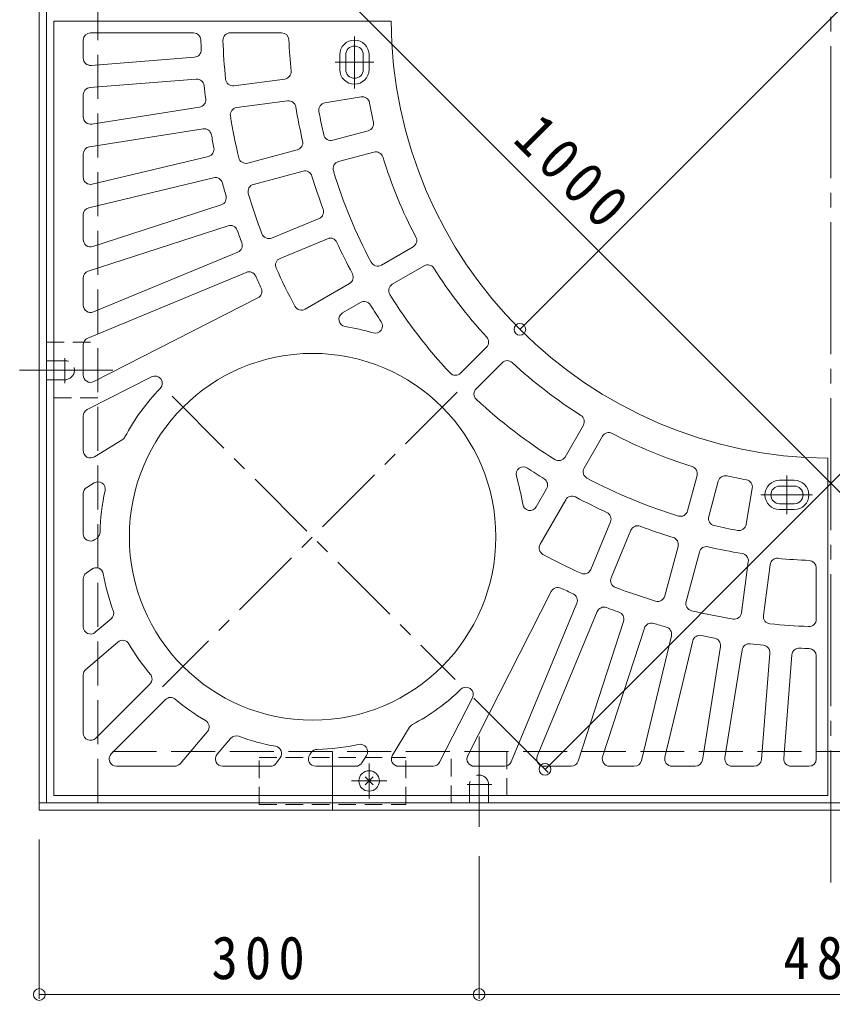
# Model space of a CAD drawing. Units: millimetres at full size, sheet at 1:10; details may follow other scales. Extents: x -1696 to 1753, y -1369 to 1129.
# Drawn here: x -1595 to -1040, y -121 to 547 of the extents above; entities that cross this region are included whole.
import ezdxf

# ---------------------------------------------------------------- set-up
doc = ezdxf.new("R2010")
doc.units = ezdxf.units.MM
doc.header["$LTSCALE"] = 10
doc.header["$PDMODE"] = 32
doc.header["$PDSIZE"] = 8
for name, pattern in [('CHAIN1', [8, 5, -1, 1, -1]), ('CHAIN2', [12, 9, -1, 1, -1]), ('DASHED1', [1.8, 1.2, -0.6]), ('DASHED3', [4, 3, -1])]:
    doc.linetypes.add(name, pattern=pattern)
for name, color, linetype, lineweight in [('0-0', 3, 'Continuous', 9), ('0-1', 2, 'Continuous', 9), ('0-4', 6, 'Continuous', 9)]:
    doc.layers.add(name, color=color, linetype=linetype, lineweight=lineweight)
doc.styles.add('ＭＳ ゴシック', font='')
doc.styles.get('ＭＳ ゴシック').set_extended_font_data('MS Gothic')

msp = doc.modelspace()

# ---------------------------------------------------------------- linework, layer by layer
at = {"layer": '0-0'}
for p, q in [((-1571.48, 546.4), (-1571.48, 18.4)), ((-1571.48, 546.4), (-1341.48, 546.4)), ((-1546.48, 538.4), (-1476.23, 538.4)), ((-1451.21, 538.4), (-1416.18, 538.4)), ((-1551.48, 521.19), (-1551.48, 533.4)), ((-1546.09, 516.21), (-1475.55, 521.76)), ((-1376.48, 513.4), (-1376.48, 523.4)), ((-1372.48, 513.4), (-1372.48, 523.4)), ((-1360.49, 513.4), (-1360.49, 523.4)), ((-1356.48, 513.4), (-1356.48, 523.4)), ((-1546.88, 501.1), (-1474.38, 506.8)), ((-1448.77, 502.34), (-1414.05, 506.91)), ((-1551.48, 481.07), (-1551.48, 496.11)), ((-1446.81, 487.47), (-1412.09, 492.04)), ((-1386.65, 490.64), (-1361.99, 494.76)), ((-1545.7, 476.13), (-1472.13, 487.78)), ((-1547.27, 460.7), (-1469.78, 472.97)), ((-1381.28, 465.11), (-1357.12, 471.59)), ((-1551.48, 440.01), (-1551.48, 455.76)), ((-1439.27, 449.57), (-1405.45, 458.64)), ((-1377.4, 450.62), (-1353.24, 457.1)), ((-1545.32, 435.15), (-1466.04, 454.18)), ((-1435.39, 435.09), (-1401.57, 444.15)), ((-1547.65, 419.16), (-1462.54, 439.6)), ((-1544.94, 392.7), (-1457.34, 421.16)), ((-1551.48, 397.46), (-1551.48, 414.3)), ((-1422.97, 398.5), (-1390.62, 411.9)), ((-1548.03, 375.92), (-1452.71, 406.9)), ((-1417.23, 384.64), (-1384.88, 398.04)), ((-1544.57, 348.13), (-1446.08, 388.93)), ((-1348.15, 380), (-1326.49, 392.51)), ((-1548.4, 330.31), (-1440.34, 375.07)), ((-1340.65, 367.01), (-1318.98, 379.52)), ((-1551.48, 352.75), (-1551.48, 371.17)), ((-1400.14, 349.99), (-1369.81, 367.5)), ((-1544.22, 300.66), (-1432.32, 357.68)), ((-1374.61, 347.41), (-1362.32, 354.51)), ((-1551.48, 305.12), (-1551.48, 325.69)), ((-1294.12, 306.37), (-1276.43, 324.06)), ((-1283.51, 295.76), (-1265.82, 313.45)), ((-1548.75, 281.51), (-1504.82, 303.9)), ((-1551.48, 253.59), (-1551.48, 277.06)), ((-1222.87, 249.23), (-1210.36, 270.9)), ((-1543.87, 249.33), (-1524.89, 260.96)), ((-1209.88, 241.73), (-1197.37, 263.4)), ((-1043.48, 18.4), (-1043.48, 248.4)), ((-1139.26, 212.48), (-1132.78, 236.64)), ((-1549.1, 228.54), (-1544.09, 231.6)), ((-1242.47, 215.28), (-1235.38, 227.57)), ((-1124.77, 208.6), (-1118.29, 232.76)), ((-1099.25, 203.23), (-1095.12, 227.89)), ((-1076.48, 233.4), (-1066.49, 233.4)), ((-1076.48, 229.4), (-1066.49, 229.4)), ((-1551.48, 196.94), (-1551.48, 224.27)), ((-1239.89, 189.74), (-1222.39, 220.07)), ((-1076.48, 217.4), (-1066.49, 217.4)), ((-1076.48, 213.4), (-1066.49, 213.4)), ((-1205.24, 172.65), (-1191.84, 205)), ((-1543.55, 192.9), (-1542.07, 193.97)), ((-1191.38, 166.91), (-1177.98, 199.26)), ((-1154.8, 154.49), (-1145.73, 188.32)), ((-1140.31, 150.61), (-1131.24, 184.43)), ((-1102.41, 143.07), (-1097.84, 177.79)), ((-1087.54, 141.11), (-1082.97, 175.83)), ((-1549.42, 170.09), (-1545.69, 172.8)), ((-1051.49, 138.67), (-1051.49, 173.7)), ((-1551.48, 133.52), (-1551.48, 166.04)), ((-1289.22, 45.67), (-1232.21, 157.56)), ((-1259.57, 41.48), (-1214.81, 149.55)), ((-1241.75, 45.31), (-1200.95, 143.81)), ((-1543.24, 129.72), (-1532.45, 138.94)), ((-1213.96, 41.85), (-1182.98, 137.18)), ((-1197.18, 44.94), (-1168.72, 132.54)), ((-1170.72, 42.23), (-1150.28, 127.34)), ((-1549.73, 104.45), (-1527.88, 123.11)), ((-1154.73, 44.56), (-1135.7, 123.84)), ((-1129.19, 42.61), (-1116.91, 120.1)), ((-1113.75, 44.18), (-1102.1, 117.76)), ((-1088.78, 43), (-1083.08, 115.51)), ((-1073.68, 43.79), (-1068.12, 114.33)), ((-1051.49, 43.4), (-1051.49, 113.66)), ((-1551.48, 61.07), (-1551.48, 100.65)), ((-1542.95, 57.54), (-1506.04, 94.45)), ((-1532.34, 46.93), (-1495.43, 83.84)), ((-1308.37, 41.13), (-1285.98, 85.06)), ((-1485.43, 40.15), (-1466.77, 62)), ((-1340.55, 46.01), (-1328.92, 64.99)), ((-1460.16, 46.64), (-1450.95, 57.43)), ((-1396.98, 46.34), (-1395.91, 47.82)), ((-1419.79, 40.46), (-1417.08, 44.19)), ((-1361.35, 40.78), (-1358.28, 45.79)), ((-1528.81, 38.4), (-1489.23, 38.4)), ((-1456.36, 38.4), (-1423.84, 38.4)), ((-1392.94, 38.4), (-1365.61, 38.4)), ((-1336.29, 38.4), (-1312.82, 38.4)), ((-1284.77, 38.4), (-1264.19, 38.4)), ((-1237.13, 38.4), (-1218.71, 38.4)), ((-1192.43, 38.4), (-1175.58, 38.4)), ((-1149.87, 38.4), (-1134.13, 38.4)), ((-1108.81, 38.4), (-1093.77, 38.4)), ((-1068.69, 38.4), (-1056.49, 38.4)), ((-1571.48, 18.4), (-1043.48, 18.4))]:
    msp.add_line(p, q, dxfattribs=at)
at = {"layer": '0-0', "linetype": 'CHAIN1'}
for p, q in [((-1366.48, 500.53), (-1366.48, 535.87)), ((-1379.58, 518.4), (-1353.22, 518.4)), ((-1296.34, 293.54), (-1497.44, 92.45)), ((-1490.88, 290.69), (-1297.81, 97.61)), ((-1071.48, 210.3), (-1071.48, 236.66)), ((-1089.35, 223.4), (-1054.02, 223.4))]:
    msp.add_line(p, q, dxfattribs=at)
at = {"layer": '0-0'}
msp.add_circle((-1395.04, 194.84), 125, dxfattribs=at)
for centre, radius, start, end in [((-1041.48, 548.4), 300, 180.38197, 269.61803), ((-1546.48, 533.4), 5, 90, 180), ((-1476.23, 533.4), 5, 1.97621, 90), ((-1451.21, 533.4), 5, 90, 182.09546), ((-1416.18, 533.4), 5, 2.29152, 90), ((-1041.48, 548.4), 430, 181.97612, 182.85338), ((-1041.48, 548.4), 415, 182.09665, 185.75291), ((-1041.48, 548.4), 370, 182.29247, 185.58977), ((-1366.48, 523.4), 10, 0, 180), ((-1366.48, 523.4), 6, 0, 180), ((-1475.95, 526.74), 5, 274.49864, 2.85419), ((-1546.48, 521.19), 5, 180, 274.49843), ((-1414.7, 511.87), 5, 277.4986, 5.58998), ((-1366.48, 513.4), 10, 180, 0), ((-1366.48, 513.4), 6, 180, 0), ((-1473.98, 501.82), 5, 6.14645, 94.50125), ((-1041.48, 548.4), 430, 186.14668, 187.35335), ((-1449.42, 507.3), 5, 185.75269, 277.49896), ((-1546.48, 496.11), 5, 94.50125, 180), ((-1361.17, 489.83), 5, 10.38127, 99.49966), ((-1472.91, 492.72), 5, 278.99934, 7.35283), ((-1411.44, 487.08), 5, 9.41052, 97.49896), ((-1385.82, 485.7), 5, 99.49966, 190.31779), ((-1041.48, 548.4), 320, 190.38153, 192.79579), ((-1446.16, 482.51), 5, 97.49896, 189.2467), ((-1041.48, 548.4), 415, 189.2471, 193.25291), ((-1041.48, 548.4), 370, 189.41019, 193.08974), ((-1041.48, 548.4), 355, 190.31853, 192.95332), ((-1546.48, 481.07), 5, 180, 278.99934), ((-1358.41, 476.42), 5, 285.0009, 12.79546), ((-1469, 468.03), 5, 10.64738, 98.9989), ((-1041.48, 548.4), 430, 190.64665, 191.85333), ((-1382.58, 469.94), 5, 192.95312, 285.0009), ((-1406.74, 463.47), 5, 285.00017, 13.09016), ((-1546.48, 455.76), 5, 98.9989, 180), ((-1467.21, 459.04), 5, 283.50125, 11.85387), ((-1351.94, 452.27), 5, 17.205, 105.0009), ((-1440.57, 454.4), 5, 193.25336, 285.0009), ((-1376.11, 445.79), 5, 105.0009, 197.047), ((-1041.48, 548.4), 320, 197.20424, 207.79572), ((-1400.27, 439.32), 5, 16.91052, 104.99896), ((-1041.48, 548.4), 355, 197.04672, 207.95326), ((-1546.48, 440.01), 5, 180, 283.50125), ((-1461.37, 434.74), 5, 15.14757, 103.50125), ((-1041.48, 548.4), 430, 195.14662, 196.35332), ((-1434.1, 430.26), 5, 104.99896, 196.7467), ((-1041.49, 548.4), 370, 196.91019, 200.58974), ((-1041.49, 548.4), 415, 196.7471, 200.75291), ((-1458.89, 425.92), 5, 288.00044, 16.35446), ((-1546.48, 414.3), 5, 103.50125, 180), ((-1392.53, 416.52), 5, 292.50017, 20.59016), ((-1451.16, 402.14), 5, 19.64694, 108.00044), ((-1041.48, 548.4), 430, 199.64664, 200.85335), ((-1424.88, 403.12), 5, 200.75336, 292.5009), ((-1546.48, 397.46), 5, 180, 288.00044), ((-1447.99, 393.55), 5, 292.50151, 20.85408), ((-1382.96, 393.42), 5, 24.41052, 112.49896), ((-1041.49, 548.4), 370, 204.41019, 208.08974), ((-1328.99, 396.84), 5, 299.99876, 27.79529), ((-1415.32, 380.02), 5, 112.49896, 204.2467), ((-1350.65, 384.33), 5, 207.95409, 299.99876), ((-1546.48, 371.17), 5, 108.00044, 180), ((-1438.42, 370.45), 5, 24.14581, 112.50041), ((-1041.49, 548.4), 415, 204.2471, 208.25291), ((-1316.48, 375.19), 5, 32.205, 120.0009), ((-1041.48, 548.4), 320, 212.20424, 222.79572), ((-1041.48, 548.4), 430, 204.14667, 205.35333), ((-1372.32, 371.83), 5, 300.00017, 28.09016), ((-1434.59, 362.13), 5, 297.00052, 25.35252), ((-1338.15, 362.68), 5, 120.0009, 212.047), ((-1359.82, 350.18), 5, 31.91093, 119.99937), ((-1041.48, 548.4), 355, 212.04672, 222.95326), ((-1546.48, 352.75), 5, 180, 292.50041), ((-1402.64, 354.32), 5, 208.25336, 300.0009), ((-1041.49, 548.4), 370, 211.91017, 214.01178), ((-1372.11, 343.08), 5, 119.99876, 261.20506), ((-1352.33, 338.64), 5, 253.45955, 34.01053), ((-1395.04, 194.84), 145, 73.45868, 81.20586), ((-1546.48, 325.69), 5, 112.50041, 180), ((-1279.96, 327.6), 5, 314.99876, 42.79529), ((-1262.29, 309.92), 5, 47.20381, 135.00034), ((-1041.48, 548.4), 320, 227.20428, 237.79576), ((-1546.48, 305.12), 5, 180, 296.99922), ((-1502.55, 299.44), 5, 315.78691, 117.00052), ((-1297.65, 309.91), 5, 222.95409, 314.99876), ((-1395.04, 194.84), 145, 135.78677, 152.0164), ((-1279.98, 292.23), 5, 135.00034, 227.04501), ((-1041.48, 548.4), 355, 227.04675, 237.95329), ((-1546.48, 277.06), 5, 117.00052, 180), ((-1214.69, 273.4), 5, 329.9982, 57.7941), ((-1527.5, 265.23), 5, 301.50075, 332.01669), ((-1193.04, 260.9), 5, 62.20471, 150.00124), ((-1041.48, 548.4), 320, 242.20428, 252.79576), ((-1546.48, 253.59), 5, 180, 301.49834), ((-1227.2, 251.73), 5, 237.9521, 329.9982), ((-1251.25, 237.55), 5, 55.98947, 196.54045), ((-1041.48, 548.4), 370, 235.98822, 238.08983), ((-1205.55, 239.23), 5, 150.00124, 242.04591), ((-1137.61, 237.94), 5, 344.9991, 72.795), ((-1395.04, 194.84), 145, 8.79414, 16.54132), ((-1239.71, 230.07), 5, 330.00063, 58.08907), ((-1041.48, 548.4), 355, 242.04674, 252.95328), ((-1113.46, 231.47), 5, 77.20454, 164.9991), ((-1041.48, 548.4), 320, 257.20421, 259.61847), ((-1546.48, 224.27), 5, 121.50075, 180), ((-1541.48, 227.34), 5, 347.48689, 121.49982), ((-1100.05, 228.72), 5, 350.50034, 79.61873), ((-1076.48, 223.4), 10, 90, 270), ((-1076.48, 223.4), 6, 90, 270), ((-1066.49, 223.4), 10, 270, 90), ((-1066.49, 223.4), 6, 270, 90), ((-1395.04, 194.84), 145, 167.48727, 178.78676), ((-1218.05, 217.57), 5, 61.90894, 149.99893), ((-1041.48, 548.4), 370, 241.91028, 245.58983), ((-1246.8, 217.78), 5, 188.79494, 330.00124), ((-1196.46, 206.92), 5, 337.50014, 65.58858), ((-1144.09, 213.77), 5, 252.953, 344.9991), ((-1119.94, 207.3), 5, 164.9991, 257.04688), ((-1173.36, 197.35), 5, 69.41087, 157.50087), ((-1041.48, 548.4), 370, 249.41028, 253.08983), ((-1041.48, 548.4), 355, 257.04668, 259.68147), ((-1104.18, 204.06), 5, 259.68221, 350.50034), ((-1546.48, 196.94), 5, 180, 306.00003), ((-1545, 198.02), 5, 306.00003, 358.7877), ((-1150.56, 189.61), 5, 345.00208, 73.09052), ((-1235.56, 187.24), 5, 149.9982, 241.74574), ((-1126.41, 183.14), 5, 76.90984, 164.99983), ((-1041.48, 548.4), 370, 256.91026, 260.58981), ((-1041.48, 548.4), 415, 241.74709, 245.7529), ((-1102.8, 178.44), 5, 352.50104, 80.58948), ((-1078.01, 175.18), 5, 84.41002, 172.5014), ((-1041.48, 548.4), 370, 264.41023, 267.70753), ((-1056.49, 173.7), 5, 0, 87.70848), ((-1546.48, 166.04), 5, 125.99837, 180), ((-1542.75, 168.75), 5, 10.01489, 126.00003), ((-1395.04, 194.84), 145, 190.01631, 200.32654), ((-1209.86, 174.56), 5, 245.7524, 337.50014), ((-1186.76, 165), 5, 157.50014, 249.24768), ((-1227.75, 155.29), 5, 64.64748, 152.99948), ((-1041.48, 548.4), 430, 244.64667, 245.85333), ((-1219.43, 151.46), 5, 337.49959, 65.85419), ((-1041.48, 548.4), 415, 249.24709, 253.2529), ((-1159.63, 155.79), 5, 253.25433, 345.00208), ((-1135.48, 149.32), 5, 164.9991, 256.74664), ((-1535.7, 142.74), 5, 310.50092, 20.32678), ((-1196.33, 141.89), 5, 69.14592, 157.49849), ((-1041.48, 548.4), 430, 249.14665, 250.35336), ((-1187.74, 138.72), 5, 341.99956, 70.35306), ((-1041.48, 548.4), 415, 256.74709, 260.7529), ((-1107.37, 143.72), 5, 260.7533, 352.50104), ((-1082.58, 140.46), 5, 172.50104, 264.24731), ((-1163.96, 131), 5, 73.64554, 161.99956), ((-1041.48, 548.4), 430, 253.64668, 254.85338), ((-1041.48, 548.4), 415, 264.24709, 267.90335), ((-1056.49, 138.67), 5, 267.90454, 0), ((-1546.48, 133.52), 5, 180, 310.50092), ((-1155.15, 128.51), 5, 346.49875, 74.85243), ((-1130.84, 122.67), 5, 78.14613, 166.49875), ((-1041.48, 548.4), 430, 258.14667, 259.35335), ((-1524.63, 119.31), 5, 30.23538, 130.50092), ((-1395.04, 194.84), 145, 210.23523, 220.21986), ((-1121.85, 120.89), 5, 351.0011, 79.35262), ((-1097.16, 116.97), 5, 82.64717, 171.00066), ((-1041.48, 548.4), 430, 262.64665, 263.85332), ((-1088.06, 115.9), 5, 355.49875, 83.85355), ((-1063.14, 113.94), 5, 87.14581, 175.50136), ((-1041.48, 548.4), 430, 267.14662, 268.02388), ((-1056.49, 113.66), 5, 0, 88.02379), ((-1546.48, 100.65), 5, 130.50092, 180), ((-1509.57, 97.99), 5, 314.99799, 40.21886), ((-1395.04, 194.84), 145, 297.9836, 314.21323), ((-1290.44, 87.33), 5, 332.99948, 134.21309), ((-1491.9, 80.31), 5, 49.78114, 135.00201), ((-1395.04, 194.84), 145, 229.78014, 239.76477), ((-1470.57, 65.25), 5, 319.49908, 59.76462), ((-1546.48, 61.07), 5, 180, 314.99799), ((-1324.65, 62.38), 5, 117.98331, 148.49925), ((-1447.14, 54.18), 5, 69.67322, 139.49908), ((-1395.04, 194.84), 145, 249.67346, 259.98369), ((-1528.81, 43.4), 5, 135.00201, 270), ((-1421.13, 47.13), 5, 323.99997, 79.98511), ((-1391.86, 44.88), 5, 91.2123, 143.99997), ((-1395.04, 194.84), 145, 271.21324, 282.51273), ((-1362.54, 48.41), 5, 328.50018, 102.51311), ((-1489.23, 43.4), 5, 270, 319.49908), ((-1456.36, 43.4), 5, 139.49908, 270), ((-1423.84, 43.4), 5, 270, 324.00163), ((-1392.94, 43.4), 5, 143.99997, 270), ((-1365.61, 43.4), 5, 270, 328.49925), ((-1336.29, 43.4), 5, 148.50166, 270), ((-1312.82, 43.4), 5, 270, 332.99948), ((-1284.77, 43.4), 5, 153.00078, 270), ((-1264.19, 43.4), 5, 270, 337.49959), ((-1237.13, 43.4), 5, 157.49959, 270), ((-1218.71, 43.4), 5, 270, 341.99956), ((-1192.43, 43.4), 5, 161.99956, 270), ((-1175.58, 43.4), 5, 270, 346.49875), ((-1149.87, 43.4), 5, 166.49875, 270), ((-1134.13, 43.4), 5, 270, 351.0011), ((-1108.81, 43.4), 5, 171.00066, 270), ((-1093.77, 43.4), 5, 270, 355.49875), ((-1068.69, 43.4), 5, 175.50157, 270), ((-1056.49, 43.4), 5, 270, 0)]:
    msp.add_arc(centre, radius, start, end, dxfattribs=at)
at = {"layer": '0-1', "linetype": 'CHAIN2'}
for p, q in [((-1041.48, 1129.26), (-1041.48, -42.7)), ((-1563.98, 299.59), (-1563.98, 316.55)), ((-1594.89, 308.4), (-1531.26, 308.4)), ((-1281.48, -2.98), (-1281.48, 58.62)), ((-1272.68, 25.9), (-1289.63, 25.9))]:
    msp.add_line(p, q, dxfattribs=at)
at = {"layer": '0-1'}
for p, q in [((-1576.48, 13.4), (-1576.48, 1083.4)), ((-1381.48, 8.4), (-1381.48, 48.4)), ((-1359.2, 31.11), (-1353.77, 25.68)), ((-1353.77, 31.11), (-1359.2, 25.68)), ((-501.48, 13.4), (-1581.48, 13.4))]:
    msp.add_line(p, q, dxfattribs=at)
at = {"layer": '0-1', "linetype": 'DASHED3'}
for p, q in [((-1541.48, 13.4), (-1541.48, 1083.4)), ((-541.48, 48.4), (-1541.48, 48.4))]:
    msp.add_line(p, q, dxfattribs=at)
at = {"layer": '0-1', "linetype": 'DASHED1'}
for p, q in [((-1576.48, 327.47), (-1541.48, 327.47)), ((-1563.98, 314.9), (-1576.48, 314.9)), ((-1563.98, 301.9), (-1576.48, 301.9)), ((-1300.56, 13.4), (-1300.56, 48.4)), ((-1262.56, 48.4), (-1262.56, 13.4)), ((-1431.48, 44.4), (-1331.48, 44.4)), ((-1431.48, 12.4), (-1431.48, 44.4)), ((-1331.48, 12.4), (-1331.48, 44.4)), ((-1287.98, 25.9), (-1287.98, 13.4)), ((-1274.98, 25.9), (-1274.98, 13.4)), ((-1262.56, 13.4), (-1300.56, 13.4)), ((-1431.48, 12.4), (-1331.48, 12.4))]:
    msp.add_line(p, q, dxfattribs=at)
at = {"layer": '0-1', "linetype": 'CHAIN1'}
for p, q in [((-1356.48, 40.4), (-1356.48, 16.4)), ((-1368.48, 28.4), (-1344.48, 28.4))]:
    msp.add_line(p, q, dxfattribs=at)
at = {"layer": '0-1'}
msp.add_lwpolyline([(-501.48, 8.4), (-1581.48, 8.4), (-1581.48, 1088.4)], dxfattribs=at)
at = {"layer": '0-1', "linetype": 'DASHED1'}
msp.add_lwpolyline([(-1541.48, 289.47), (-1576.48, 289.47), (-1576.48, 327.47)], dxfattribs=at)
at = {"layer": '0-1'}
msp.add_circle((-1356.48, 28.4), 7, dxfattribs=at)
at = {"layer": '0-1', "linetype": 'DASHED1'}
for centre, start, end in [((-1563.98, 308.4), 270, 90), ((-1281.48, 25.9), 0, 180)]:
    msp.add_arc(centre, 6.5, start, end, dxfattribs=at)
at = {"layer": '0-4', "color": 7}
for p, q in [((-1253.62, 336.26), (-829.35, 760.53)), ((-1553.59, 743.4), (-846.48, 36.29)), ((-1236.49, 36.29), (-529.38, 743.4)), ((-1234.37, 34.17), (-1285.05, 84.86)), ((-1581.48, -120.2), (-1581.48, -11.6)), ((-1281.48, -120.2), (-1281.48, -22.98)), ((-1581.48, -117.2), (-1281.48, -117.2)), ((-1281.48, -117.2), (-801.48, -117.2))]:
    msp.add_line(p, q, dxfattribs=at)
for p in [(-1253.62, 336.26), (-1236.49, 36.29), (-1581.48, -117.2), (-1281.48, -117.2)]:
    msp.add_point(p, dxfattribs=at)

# ---------------------------------------------------------------- texts
at = {"layer": '0-4', "color": 2, "insert": (-1259.56, 464.49), "char_height": 29.33, "attachment_point": 7, "rotation": 315, "style": 'ＭＳ ゴシック'}
msp.add_mtext('\\T1.28;\\W0.9;1000', dxfattribs=at)
at = {"layer": '0-4', "color": 2, "char_height": 29.33, "attachment_point": 7, "style": 'ＭＳ ゴシック'}
for s, insert in [('\\T1.27;\\W0.9;300', (-1463.98, -107.2)), ('\\T1.27;\\W0.9;480', (-1073.98, -107.2))]:
    msp.add_mtext(s, dxfattribs=dict(at, insert=insert))

doc.saveas('drawing.dxf')
